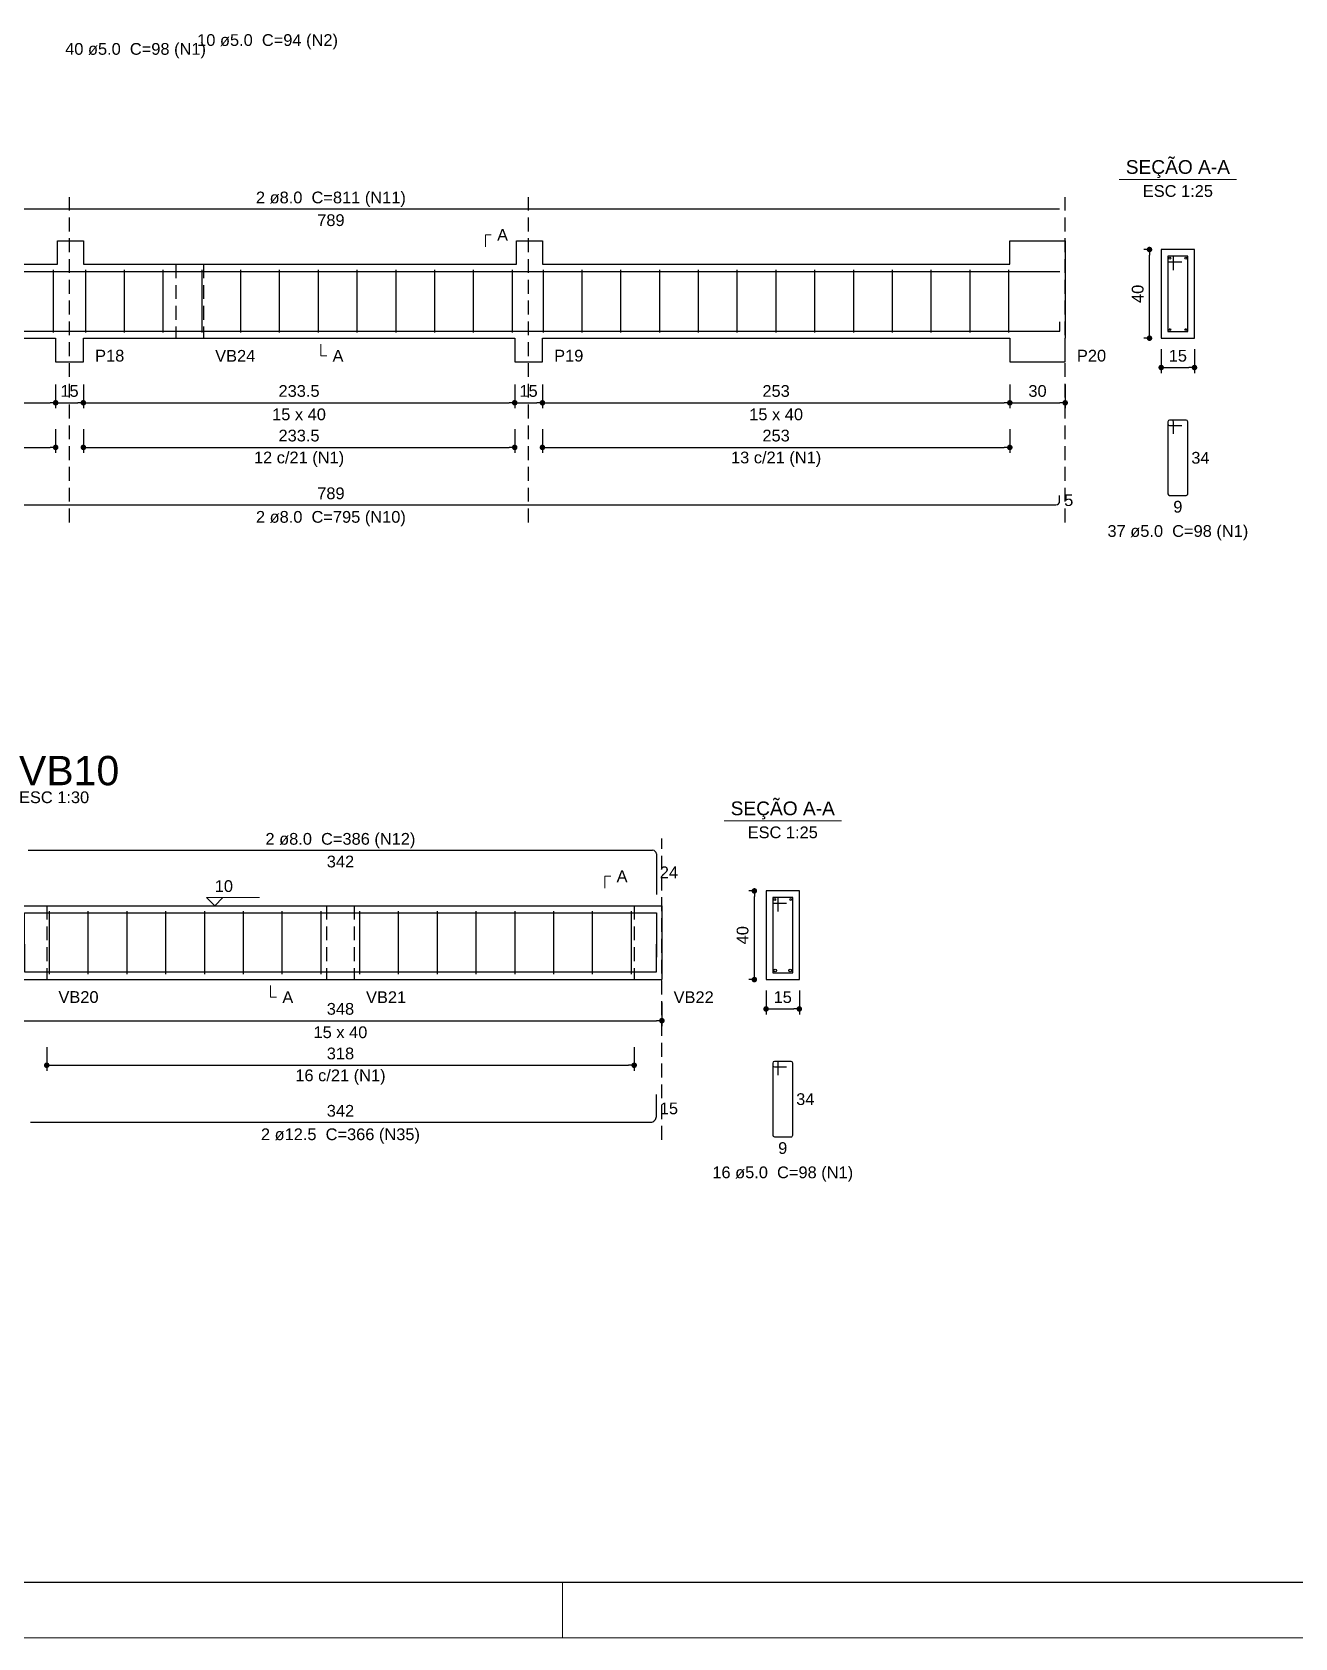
# Model space of a CAD drawing. Header units: millimetres. Extents: x 0 to 84.1, y 0 to 59.4.
# Drawn here: x 38.53 to 61.31, y 0 to 28.97 of the extents above; entities that cross this region are included whole.
import ezdxf

# ---------------------------------------------------------------- set-up
doc = ezdxf.new("R2010")
doc.units = ezdxf.units.MM
doc.header["$MEASUREMENT"] = 0
doc.linetypes.add('Dashed2', pattern=[0.375, 0.25, -0.125])
doc.layers.get('0').update_dxf_attribs({"color": 1, "lineweight": 13})
for name, color, linetype, lineweight in [('Descrição da armadura', 2, 'Continuous', 20), ('DT-Forma', 4, 'Continuous', 30), ('DT-Pontilhado', 7, 'Dashed2', 25), ('DT-Textos', 2, 'Continuous', 20), ('DT-Título', 3, 'Continuous', 25), ('FOLHA EXTERNA', 1, 'Continuous', 13), ('Folha_padrão', 3, 'Continuous', 25), ('Textos armaduras', 1, 'Continuous', 13)]:
    doc.layers.add(name, color=color, linetype=linetype, lineweight=lineweight)
for name, color, linetype in [('DT-Arm complementar', 252, 'Continuous'), ('DT-Barras na forma', 170, 'Continuous'), ('DT-Barras no corte', 170, 'Continuous'), ('DT-Barras rebatidas', 170, 'Continuous'), ('DT-Cotas', 12, 'Continuous')]:
    doc.layers.add(name, color=color, linetype=linetype)
doc.styles.add('Arial', font='')
doc.styles.get('Arial').set_extended_font_data('Arial')
doc.dimstyles.new('UM_25.000000', dxfattribs={"dimtxt": 0.18, "dimasz": 0.1, "dimexe": 0.1, "dimexo": 0.2, "dimgap": 0, "dimtad": 1, "dimtih": 1, "dimtoh": 1, "dimdec": 1, "dimlfac": 25, "dimzin": 0, "dimdsep": 46, "dimtxsty": 'Standard', "dimcen": 0.09, "dimdle": 0.1, "dimadec": 1, "dimazin": 2, "dimtfac": 1, "dimtdec": 4, "dimtofl": 0, "dimtmove": 0, "dimatfit": 3, "dimfxl": 1, "dimtolj": 1, "dimarcsym": 0})
doc.dimstyles.new('UM_30.000300', dxfattribs={"dimtxt": 0.18, "dimasz": 0.1, "dimexe": 0.1, "dimexo": 0.2, "dimgap": 0, "dimtad": 1, "dimtih": 1, "dimtoh": 1, "dimdec": 1, "dimlfac": 30.0003, "dimzin": 0, "dimdsep": 46, "dimtxsty": 'Standard', "dimcen": 0.09, "dimdle": 0.1, "dimadec": 1, "dimazin": 2, "dimtfac": 1, "dimtdec": 4, "dimtofl": 0, "dimtmove": 0, "dimatfit": 3, "dimfxl": 1, "dimtolj": 1, "dimarcsym": 0})

# ---------------------------------------------------------------- blocks, each defined once
blk = doc.blocks.new('_Dot')
at = {"color": 0, "linetype": 'ByBlock', "lineweight": -2}
blk.add_line((-0.5, 0), (-1, 0), dxfattribs=at)
at = {"color": 0, "linetype": 'ByBlock', "const_width": 0.5}
blk.add_lwpolyline([(-0.25, 0, 1), (0.25, 0, 1)], format="xyb", close=True, dxfattribs=at)
blk = doc.blocks.new('*D79')
at = {"layer": 'Defpoints', "color": 0}
for p in [(31.17, 22.812), (38.953, 22.812), (38.953, 22.282)]:
    blk.add_point(p, dxfattribs=at)
at = {"layer": 'DT-Cotas', "color": 0, "lineweight": -2}
for p, q in [((31.17, 22.612), (31.17, 22.182)), ((38.953, 22.612), (38.953, 22.182)), ((31.27, 22.282), (38.853, 22.282))]:
    blk.add_line(p, q, dxfattribs=at)
at = {"layer": 'DT-Cotas', "color": 0, "lineweight": -2, "xscale": 0.1, "yscale": 0.1, "zscale": 0.1, "rotation": 180}
blk.add_blockref('_Dot', (31.17, 22.282), dxfattribs=at)
at = {"layer": 'DT-Cotas', "color": 0, "lineweight": -2, "xscale": 0.1, "yscale": 0.1, "zscale": 0.1}
blk.add_blockref('_Dot', (38.953, 22.282), dxfattribs=at)
at = {"layer": 'DT-Cotas', "insert": (35.062, 22.494), "char_height": 0.2118, "attachment_point": 5, "style": 'Arial'}
blk.add_mtext('\\A1;233.5', dxfattribs=at)
blk = doc.blocks.new('*D80')
at = {"layer": 'Defpoints', "color": 0}
for p in [(38.953293, 22.811654), (39.453293, 22.811654), (39.453293, 22.282154)]:
    blk.add_point(p, dxfattribs=at)
at = {"layer": 'DT-Cotas', "color": 0, "lineweight": -2}
for p, q in [((38.953293, 22.611654), (38.953293, 22.182154)), ((39.453293, 22.611654), (39.453293, 22.182154)), ((39.053293, 22.282154), (39.353293, 22.282154))]:
    blk.add_line(p, q, dxfattribs=at)
at = {"layer": 'DT-Cotas', "color": 0, "lineweight": -2, "xscale": 0.1, "yscale": 0.1, "zscale": 0.1, "rotation": 180}
blk.add_blockref('_Dot', (38.953293, 22.282154), dxfattribs=at)
at = {"layer": 'DT-Cotas', "color": 0, "lineweight": -2, "xscale": 0.1, "yscale": 0.1, "zscale": 0.1}
blk.add_blockref('_Dot', (39.453293, 22.282154), dxfattribs=at)
at = {"layer": 'DT-Cotas', "insert": (39.203293, 22.493954), "char_height": 0.2118, "attachment_point": 5, "rotation": 0.0057296, "style": 'Arial'}
blk.add_mtext('\\A1;15', dxfattribs=at)
blk = doc.blocks.new('*D81')
at = {"layer": 'Defpoints', "color": 0}
for p in [(39.453293, 22.811654), (47.236627, 22.811654), (47.236627, 22.282154)]:
    blk.add_point(p, dxfattribs=at)
at = {"layer": 'DT-Cotas', "color": 0, "lineweight": -2}
for p, q in [((39.453293, 22.611654), (39.453293, 22.182154)), ((47.236627, 22.611654), (47.236627, 22.182154)), ((39.553293, 22.282154), (47.136627, 22.282154))]:
    blk.add_line(p, q, dxfattribs=at)
at = {"layer": 'DT-Cotas', "color": 0, "lineweight": -2, "xscale": 0.1, "yscale": 0.1, "zscale": 0.1, "rotation": 180}
blk.add_blockref('_Dot', (39.453293, 22.282154), dxfattribs=at)
at = {"layer": 'DT-Cotas', "color": 0, "lineweight": -2, "xscale": 0.1, "yscale": 0.1, "zscale": 0.1}
blk.add_blockref('_Dot', (47.236627, 22.282154), dxfattribs=at)
at = {"layer": 'DT-Cotas', "insert": (43.34496, 22.493954), "char_height": 0.2118, "attachment_point": 5, "style": 'Arial'}
blk.add_mtext('\\A1;233.5', dxfattribs=at)
blk = doc.blocks.new('*D82')
at = {"layer": 'Defpoints', "color": 0}
for p in [(47.236627, 22.811654), (47.736627, 22.811654), (47.736627, 22.282154)]:
    blk.add_point(p, dxfattribs=at)
at = {"layer": 'DT-Cotas', "color": 0, "lineweight": -2}
for p, q in [((47.236627, 22.611654), (47.236627, 22.182154)), ((47.736627, 22.611654), (47.736627, 22.182154)), ((47.336627, 22.282154), (47.636627, 22.282154))]:
    blk.add_line(p, q, dxfattribs=at)
at = {"layer": 'DT-Cotas', "color": 0, "lineweight": -2, "xscale": 0.1, "yscale": 0.1, "zscale": 0.1, "rotation": 180}
blk.add_blockref('_Dot', (47.236627, 22.282154), dxfattribs=at)
at = {"layer": 'DT-Cotas', "color": 0, "lineweight": -2, "xscale": 0.1, "yscale": 0.1, "zscale": 0.1}
blk.add_blockref('_Dot', (47.736627, 22.282154), dxfattribs=at)
at = {"layer": 'DT-Cotas', "insert": (47.486627, 22.493954), "char_height": 0.2118, "attachment_point": 5, "rotation": 0.0057296, "style": 'Arial'}
blk.add_mtext('\\A1;15', dxfattribs=at)
blk = doc.blocks.new('*D83')
at = {"layer": 'Defpoints', "color": 0}
for p in [(47.737, 22.812), (56.17, 22.812), (56.17, 22.282)]:
    blk.add_point(p, dxfattribs=at)
at = {"layer": 'DT-Cotas', "color": 0, "lineweight": -2}
for p, q in [((47.737, 22.612), (47.737, 22.182)), ((56.17, 22.612), (56.17, 22.182)), ((47.837, 22.282), (56.07, 22.282))]:
    blk.add_line(p, q, dxfattribs=at)
at = {"layer": 'DT-Cotas', "color": 0, "lineweight": -2, "xscale": 0.1, "yscale": 0.1, "zscale": 0.1, "rotation": 180}
blk.add_blockref('_Dot', (47.737, 22.282), dxfattribs=at)
at = {"layer": 'DT-Cotas', "color": 0, "lineweight": -2, "xscale": 0.1, "yscale": 0.1, "zscale": 0.1}
blk.add_blockref('_Dot', (56.17, 22.282), dxfattribs=at)
at = {"layer": 'DT-Cotas', "insert": (51.953, 22.494), "char_height": 0.2118, "attachment_point": 5, "style": 'Arial'}
blk.add_mtext('\\A1;253', dxfattribs=at)
blk = doc.blocks.new('*D84')
at = {"layer": 'Defpoints', "color": 0}
for p in [(56.16996, 22.811654), (57.16996, 22.811654), (57.16996, 22.282154)]:
    blk.add_point(p, dxfattribs=at)
at = {"layer": 'DT-Cotas', "color": 0, "lineweight": -2}
for p, q in [((56.16996, 22.611654), (56.16996, 22.182154)), ((57.16996, 22.611654), (57.16996, 22.182154)), ((56.26996, 22.282154), (57.06996, 22.282154))]:
    blk.add_line(p, q, dxfattribs=at)
at = {"layer": 'DT-Cotas', "color": 0, "lineweight": -2, "xscale": 0.1, "yscale": 0.1, "zscale": 0.1, "rotation": 180}
blk.add_blockref('_Dot', (56.16996, 22.282154), dxfattribs=at)
at = {"layer": 'DT-Cotas', "color": 0, "lineweight": -2, "xscale": 0.1, "yscale": 0.1, "zscale": 0.1}
blk.add_blockref('_Dot', (57.16996, 22.282154), dxfattribs=at)
at = {"layer": 'DT-Cotas', "insert": (56.66996, 22.493954), "char_height": 0.2118, "attachment_point": 5, "rotation": 0.0057296, "style": 'Arial'}
blk.add_mtext('\\A1;30', dxfattribs=at)
blk = doc.blocks.new('*D85')
at = {"layer": 'Defpoints', "color": 0}
for p in [(58.69026, 25.047054), (58.90206, 25.047054), (58.90206, 23.447054)]:
    blk.add_point(p, dxfattribs=at)
at = {"layer": 'DT-Cotas', "color": 0, "lineweight": -2}
for p, q in [((58.70206, 25.047054), (58.59026, 25.047054)), ((58.69026, 23.547054), (58.69026, 24.947054)), ((58.70206, 23.447054), (58.59026, 23.447054))]:
    blk.add_line(p, q, dxfattribs=at)
at = {"layer": 'DT-Cotas', "color": 0, "lineweight": -2, "xscale": 0.1, "yscale": 0.1, "zscale": 0.1}
for p, rotation in [((58.69026, 25.047054), 90), ((58.69026, 23.447054), 270)]:
    blk.add_blockref('_Dot', p, dxfattribs=dict(at, rotation=rotation))
at = {"layer": 'DT-Cotas', "insert": (58.47846, 24.247054), "char_height": 0.2118, "attachment_point": 5, "rotation": 90, "style": 'Arial'}
blk.add_mtext('\\A1;40', dxfattribs=at)
blk = doc.blocks.new('*D86')
at = {"layer": 'Defpoints', "color": 0}
for p in [(58.90206, 23.447054), (59.50206, 23.447054), (59.50206, 22.917554)]:
    blk.add_point(p, dxfattribs=at)
at = {"layer": 'DT-Cotas', "color": 0, "lineweight": -2}
for p, q in [((58.90206, 23.247054), (58.90206, 22.817554)), ((59.50206, 23.247054), (59.50206, 22.817554)), ((59.00206, 22.917554), (59.40206, 22.917554))]:
    blk.add_line(p, q, dxfattribs=at)
at = {"layer": 'DT-Cotas', "color": 0, "lineweight": -2, "xscale": 0.1, "yscale": 0.1, "zscale": 0.1, "rotation": 180}
blk.add_blockref('_Dot', (58.90206, 22.917554), dxfattribs=at)
at = {"layer": 'DT-Cotas', "color": 0, "lineweight": -2, "xscale": 0.1, "yscale": 0.1, "zscale": 0.1}
blk.add_blockref('_Dot', (59.50206, 22.917554), dxfattribs=at)
at = {"layer": 'DT-Cotas', "insert": (59.20206, 23.129354), "char_height": 0.2118, "attachment_point": 5, "rotation": 0.0057296, "style": 'Arial'}
blk.add_mtext('\\A1;15', dxfattribs=at)
blk = doc.blocks.new('*D87')
at = {"layer": 'Defpoints', "color": 0}
for p in [(31.17, 22.007), (38.953, 22.007), (38.953, 21.477)]:
    blk.add_point(p, dxfattribs=at)
at = {"layer": 'DT-Cotas', "color": 0, "lineweight": -2}
for p, q in [((31.17, 21.807), (31.17, 21.377)), ((38.953, 21.807), (38.953, 21.377)), ((31.27, 21.477), (38.853, 21.477))]:
    blk.add_line(p, q, dxfattribs=at)
at = {"layer": 'DT-Cotas', "color": 0, "lineweight": -2, "xscale": 0.1, "yscale": 0.1, "zscale": 0.1, "rotation": 180}
blk.add_blockref('_Dot', (31.17, 21.477), dxfattribs=at)
at = {"layer": 'DT-Cotas', "color": 0, "lineweight": -2, "xscale": 0.1, "yscale": 0.1, "zscale": 0.1}
blk.add_blockref('_Dot', (38.953, 21.477), dxfattribs=at)
at = {"layer": 'DT-Cotas', "insert": (35.062, 21.689), "char_height": 0.2118, "attachment_point": 5, "style": 'Arial'}
blk.add_mtext('\\A1;233.5', dxfattribs=at)
blk = doc.blocks.new('*D88')
at = {"layer": 'Defpoints', "color": 0}
for p in [(39.453293, 22.006814), (47.236627, 22.006814), (47.236627, 21.477314)]:
    blk.add_point(p, dxfattribs=at)
at = {"layer": 'DT-Cotas', "color": 0, "lineweight": -2}
for p, q in [((39.453293, 21.806814), (39.453293, 21.377314)), ((47.236627, 21.806814), (47.236627, 21.377314)), ((39.553293, 21.477314), (47.136627, 21.477314))]:
    blk.add_line(p, q, dxfattribs=at)
at = {"layer": 'DT-Cotas', "color": 0, "lineweight": -2, "xscale": 0.1, "yscale": 0.1, "zscale": 0.1, "rotation": 180}
blk.add_blockref('_Dot', (39.453293, 21.477314), dxfattribs=at)
at = {"layer": 'DT-Cotas', "color": 0, "lineweight": -2, "xscale": 0.1, "yscale": 0.1, "zscale": 0.1}
blk.add_blockref('_Dot', (47.236627, 21.477314), dxfattribs=at)
at = {"layer": 'DT-Cotas', "insert": (43.34496, 21.689114), "char_height": 0.2118, "attachment_point": 5, "style": 'Arial'}
blk.add_mtext('\\A1;233.5', dxfattribs=at)
blk = doc.blocks.new('*D89')
at = {"layer": 'Defpoints', "color": 0}
for p in [(47.737, 22.007), (56.17, 22.007), (56.17, 21.477)]:
    blk.add_point(p, dxfattribs=at)
at = {"layer": 'DT-Cotas', "color": 0, "lineweight": -2}
for p, q in [((47.737, 21.807), (47.737, 21.377)), ((56.17, 21.807), (56.17, 21.377)), ((47.837, 21.477), (56.07, 21.477))]:
    blk.add_line(p, q, dxfattribs=at)
at = {"layer": 'DT-Cotas', "color": 0, "lineweight": -2, "xscale": 0.1, "yscale": 0.1, "zscale": 0.1, "rotation": 180}
blk.add_blockref('_Dot', (47.737, 21.477), dxfattribs=at)
at = {"layer": 'DT-Cotas', "color": 0, "lineweight": -2, "xscale": 0.1, "yscale": 0.1, "zscale": 0.1}
blk.add_blockref('_Dot', (56.17, 21.477), dxfattribs=at)
at = {"layer": 'DT-Cotas', "insert": (51.953, 21.689), "char_height": 0.2118, "attachment_point": 5, "style": 'Arial'}
blk.add_mtext('\\A1;253', dxfattribs=at)
blk = doc.blocks.new('*D104')
at = {"layer": 'Defpoints', "color": 0}
for p in [(38.292107, 11.664547), (49.892107, 11.664547), (49.892107, 11.135047)]:
    blk.add_point(p, dxfattribs=at)
at = {"layer": 'DT-Cotas', "color": 0, "lineweight": -2}
for p, q in [((38.292107, 11.464547), (38.292107, 11.035047)), ((49.892107, 11.464547), (49.892107, 11.035047)), ((38.392107, 11.135047), (49.792107, 11.135047))]:
    blk.add_line(p, q, dxfattribs=at)
at = {"layer": 'DT-Cotas', "color": 0, "lineweight": -2, "xscale": 0.1, "yscale": 0.1, "zscale": 0.1, "rotation": 180}
blk.add_blockref('_Dot', (38.292107, 11.135047), dxfattribs=at)
at = {"layer": 'DT-Cotas', "color": 0, "lineweight": -2, "xscale": 0.1, "yscale": 0.1, "zscale": 0.1}
blk.add_blockref('_Dot', (49.892107, 11.135047), dxfattribs=at)
at = {"layer": 'DT-Cotas', "insert": (44.092107, 11.346847), "char_height": 0.2118, "attachment_point": 5, "style": 'Arial'}
blk.add_mtext('\\A1;348', dxfattribs=at)
blk = doc.blocks.new('*D105')
at = {"layer": 'Defpoints', "color": 0}
for p in [(51.560667, 13.476347), (51.772467, 13.476347), (51.772467, 11.876347)]:
    blk.add_point(p, dxfattribs=at)
at = {"layer": 'DT-Cotas', "color": 0, "lineweight": -2}
for p, q in [((51.572467, 13.476347), (51.460667, 13.476347)), ((51.560667, 11.976347), (51.560667, 13.376347)), ((51.572467, 11.876347), (51.460667, 11.876347))]:
    blk.add_line(p, q, dxfattribs=at)
at = {"layer": 'DT-Cotas', "color": 0, "lineweight": -2, "xscale": 0.1, "yscale": 0.1, "zscale": 0.1}
for p, rotation in [((51.560667, 13.476347), 90), ((51.560667, 11.876347), 270)]:
    blk.add_blockref('_Dot', p, dxfattribs=dict(at, rotation=rotation))
at = {"layer": 'DT-Cotas', "insert": (51.348867, 12.676347), "char_height": 0.2118, "attachment_point": 5, "rotation": 90, "style": 'Arial'}
blk.add_mtext('\\A1;40', dxfattribs=at)
blk = doc.blocks.new('*D106')
at = {"layer": 'Defpoints', "color": 0}
for p in [(51.772467, 11.876347), (52.372467, 11.876347), (52.372467, 11.346847)]:
    blk.add_point(p, dxfattribs=at)
at = {"layer": 'DT-Cotas', "color": 0, "lineweight": -2}
for p, q in [((51.772467, 11.676347), (51.772467, 11.246847)), ((52.372467, 11.676347), (52.372467, 11.246847)), ((51.872467, 11.346847), (52.272467, 11.346847))]:
    blk.add_line(p, q, dxfattribs=at)
at = {"layer": 'DT-Cotas', "color": 0, "lineweight": -2, "xscale": 0.1, "yscale": 0.1, "zscale": 0.1, "rotation": 180}
blk.add_blockref('_Dot', (51.772467, 11.346847), dxfattribs=at)
at = {"layer": 'DT-Cotas', "color": 0, "lineweight": -2, "xscale": 0.1, "yscale": 0.1, "zscale": 0.1}
blk.add_blockref('_Dot', (52.372467, 11.346847), dxfattribs=at)
at = {"layer": 'DT-Cotas', "insert": (52.072467, 11.558647), "char_height": 0.2118, "attachment_point": 5, "rotation": 0.0057296, "style": 'Arial'}
blk.add_mtext('\\A1;15', dxfattribs=at)
blk = doc.blocks.new('*D107')
at = {"layer": 'Defpoints', "color": 0}
for p in [(38.792107, 10.859707), (49.392107, 10.859707), (49.392107, 10.330207)]:
    blk.add_point(p, dxfattribs=at)
at = {"layer": 'DT-Cotas', "color": 0, "lineweight": -2}
for p, q in [((38.792107, 10.659707), (38.792107, 10.230207)), ((49.392107, 10.659707), (49.392107, 10.230207)), ((38.892107, 10.330207), (49.292107, 10.330207))]:
    blk.add_line(p, q, dxfattribs=at)
at = {"layer": 'DT-Cotas', "color": 0, "lineweight": -2, "xscale": 0.1, "yscale": 0.1, "zscale": 0.1, "rotation": 180}
blk.add_blockref('_Dot', (38.792107, 10.330207), dxfattribs=at)
at = {"layer": 'DT-Cotas', "color": 0, "lineweight": -2, "xscale": 0.1, "yscale": 0.1, "zscale": 0.1}
blk.add_blockref('_Dot', (49.392107, 10.330207), dxfattribs=at)
at = {"layer": 'DT-Cotas', "insert": (44.092107, 10.542007), "char_height": 0.2118, "attachment_point": 5, "style": 'Arial'}
blk.add_mtext('\\A1;318', dxfattribs=at)

msp = doc.modelspace()

# ---------------------------------------------------------------- linework, layer by layer
at = {"layer": 'DT-Arm complementar'}
for p, q in [((38.9116, 23.5471), (38.9116, 24.6804)), ((39.495, 23.5471), (39.495, 24.6804)), ((40.195, 23.5471), (40.195, 24.6804)), ((40.895, 23.5471), (40.895, 24.6804)), ((41.595, 23.5471), (41.595, 24.6804)), ((42.295, 23.5471), (42.295, 24.6804)), ((42.995, 23.5471), (42.995, 24.6804)), ((43.695, 23.5471), (43.695, 24.6804)), ((44.395, 23.5471), (44.395, 24.6804)), ((45.095, 23.5471), (45.095, 24.6804)), ((45.795, 23.5471), (45.795, 24.6804)), ((46.495, 23.5471), (46.495, 24.6804)), ((47.195, 23.5471), (47.195, 24.6804)), ((47.7533, 23.5471), (47.7533, 24.6804)), ((48.4533, 23.5471), (48.4533, 24.6804)), ((49.1533, 23.5471), (49.1533, 24.6804)), ((49.8533, 23.5471), (49.8533, 24.6804)), ((50.5533, 23.5471), (50.5533, 24.6804)), ((51.2533, 23.5471), (51.2533, 24.6804)), ((51.9533, 23.5471), (51.9533, 24.6804)), ((52.6533, 23.5471), (52.6533, 24.6804)), ((53.3533, 23.5471), (53.3533, 24.6804)), ((54.0533, 23.5471), (54.0533, 24.6804)), ((54.7533, 23.5471), (54.7533, 24.6804)), ((55.4533, 23.5471), (55.4533, 24.6804)), ((56.1533, 23.5471), (56.1533, 24.6804)), ((38.8421, 11.9763), (38.8421, 13.1097)), ((39.5421, 11.9763), (39.5421, 13.1097)), ((40.2421, 11.9763), (40.2421, 13.1097)), ((40.9421, 11.9763), (40.9421, 13.1097)), ((41.6421, 11.9763), (41.6421, 13.1097)), ((42.3421, 11.9763), (42.3421, 13.1097)), ((43.0421, 11.9763), (43.0421, 13.1097)), ((43.7421, 11.9763), (43.7421, 13.1097)), ((44.4421, 11.9763), (44.4421, 13.1097)), ((45.1421, 11.9763), (45.1421, 13.1097)), ((45.8421, 11.9763), (45.8421, 13.1097)), ((46.5421, 11.9763), (46.5421, 13.1097)), ((47.2421, 11.9763), (47.2421, 13.1097)), ((47.9421, 11.9763), (47.9421, 13.1097)), ((48.6421, 11.9763), (48.6421, 13.1097)), ((49.3421, 11.9763), (49.3421, 13.1097))]:
    msp.add_line(p, q, dxfattribs=at)
at = {"layer": 'DT-Barras na forma'}
for p, q in [((59.1221, 24.9271), (59.0221, 24.9271)), ((59.0221, 24.9271), (59.0221, 23.5671)), ((59.3821, 24.9271), (59.0221, 24.9271)), ((59.0221, 24.9271), (59.0221, 24.8271)), ((59.1221, 24.6771), (59.1221, 24.9271)), ((59.3821, 23.5671), (59.3821, 24.9271)), ((59.0221, 24.8271), (59.2721, 24.8271)), ((59.0221, 23.5671), (59.3821, 23.5671)), ((51.9925, 13.3563), (51.8925, 13.3563)), ((51.8925, 13.3563), (51.8925, 11.9963)), ((52.2525, 13.3563), (51.8925, 13.3563)), ((51.8925, 13.3563), (51.8925, 13.2563)), ((51.9925, 13.1063), (51.9925, 13.3563)), ((52.2525, 11.9963), (52.2525, 13.3563)), ((51.8925, 13.2563), (52.1425, 13.2563)), ((51.8925, 11.9963), (52.2525, 11.9963))]:
    msp.add_line(p, q, dxfattribs=at)
for points in [[(30.77, 23.854), (30.77, 24.6504), (57.07, 24.6504)], [(30.77, 23.7437), (30.77, 23.5771), (57.07, 23.5771), (57.07, 23.7437)], [(38.3921, 12.2833), (38.3921, 13.0797), (49.7921, 13.0797), (49.7921, 12.2833)], [(38.3921, 12.5138), (38.3921, 12.0138), (49.7921, 12.0138), (49.7921, 12.5138)]]:
    msp.add_lwpolyline(points, dxfattribs=at)
at = {"layer": 'DT-Barras no corte'}
for centre, radius in [((59.0581, 24.8911), 0.016), ((59.3461, 24.8911), 0.016), ((59.0581, 23.6031), 0.016), ((59.3461, 23.6031), 0.016), ((51.9285, 13.3203), 0.016), ((52.2165, 13.3203), 0.016), ((51.9375, 12.0413), 0.025), ((52.2075, 12.0413), 0.025)]:
    msp.add_circle(centre, radius, dxfattribs=at)
at = {"layer": 'DT-Barras rebatidas'}
for p, q in [((30.8366, 25.78), (57.0697, 25.78)), ((59.0221, 21.9404), (59.0221, 20.6404)), ((59.0221, 21.9404), (59.0221, 21.9004)), ((59.0921, 21.9704), (59.0521, 21.9704)), ((59.3521, 21.9704), (59.0521, 21.9704)), ((59.0521, 21.8704), (59.2721, 21.8704)), ((59.1221, 21.7204), (59.1221, 21.9404)), ((59.3821, 20.6404), (59.3821, 21.9404)), ((57.0697, 20.5091), (57.0697, 20.6091)), ((59.0521, 20.6104), (59.3521, 20.6104)), ((30.8366, 20.4424), (57.003, 20.4424)), ((38.4588, 14.2093), (49.7253, 14.2093)), ((49.792, 14.1426), (49.792, 13.4129)), ((51.8925, 10.3696), (51.8925, 9.0696)), ((51.8925, 10.3696), (51.8925, 10.3296)), ((51.9625, 10.3996), (51.9225, 10.3996)), ((52.2225, 10.3996), (51.9225, 10.3996)), ((51.9225, 10.2996), (52.1425, 10.2996)), ((51.9925, 10.1496), (51.9925, 10.3696)), ((52.2525, 9.0696), (52.2525, 10.3696)), ((49.792, 9.407), (49.792, 9.8028)), ((38.4963, 9.3028), (49.6878, 9.3028)), ((51.9225, 9.0396), (52.2225, 9.0396))]:
    msp.add_line(p, q, dxfattribs=at)
for centre, radius, start, end in [((59.0521, 21.9404), 0.03, 90.00002, 180), ((59.0521, 21.9404), 0.03, 90.00003, 180), ((59.0521, 21.9004), 0.03, 180, 270), ((59.0921, 21.9404), 0.03, 0, 90.00002), ((59.3521, 21.9404), 0.03, 0.00002, 90), ((59.0521, 20.6404), 0.03, 180, 270), ((59.3521, 20.6404), 0.03, 270, 0.00002), ((57.003, 20.5091), 0.0667, 270, 0), ((49.7253, 14.1426), 0.0667, 0, 90), ((51.9225, 10.3696), 0.03, 90.00002, 180), ((51.9225, 10.3696), 0.03, 90.00002, 180), ((51.9225, 10.3296), 0.03, 180, 270), ((51.9625, 10.3696), 0.03, 0, 90.00002), ((52.2225, 10.3696), 0.03, 0.00002, 90.00001), ((49.6878, 9.407), 0.1042, 270, 0.00002), ((51.9225, 9.0696), 0.03, 180, 270), ((52.2225, 9.0696), 0.03, 270, 0.00002)]:
    msp.add_arc(centre, radius, start, end, dxfattribs=at)
at = {"layer": 'DT-Forma'}
for p, q in [((38.9866, 24.7804), (38.9866, 25.204)), ((38.9866, 25.204), (39.4533, 25.204)), ((39.4533, 25.204), (39.4533, 24.7804)), ((47.27, 24.7804), (47.27, 25.204)), ((47.27, 25.204), (47.7366, 25.204)), ((47.7366, 25.204), (47.7366, 24.7804)), ((56.17, 24.7804), (56.17, 25.204)), ((56.17, 25.204), (57.17, 25.204)), ((57.17, 25.204), (57.17, 24.7804)), ((59.5021, 25.0471), (58.9021, 25.0471)), ((58.9021, 25.0471), (58.9021, 23.4471)), ((59.5021, 23.4471), (59.5021, 25.0471)), ((31.1366, 24.7804), (38.9866, 24.7804)), ((39.4533, 24.7804), (41.12, 24.7804)), ((41.12, 24.7804), (41.62, 24.7804)), ((41.62, 24.7804), (47.27, 24.7804)), ((47.7366, 24.7804), (56.17, 24.7804)), ((31.17, 23.4471), (38.9533, 23.4471)), ((38.9533, 23.4471), (38.9533, 23.0235)), ((39.4533, 23.0235), (39.4533, 23.4471)), ((39.4533, 23.4471), (41.12, 23.4471)), ((41.12, 23.4471), (41.62, 23.4471)), ((41.62, 23.4471), (47.2366, 23.4471)), ((47.2366, 23.4471), (47.2366, 23.0235)), ((47.7366, 23.0235), (47.7366, 23.4471)), ((47.7366, 23.4471), (56.17, 23.4471)), ((56.17, 23.4471), (56.17, 23.0235)), ((57.17, 23.0235), (57.17, 23.4471)), ((58.9021, 23.4471), (59.5021, 23.4471)), ((38.9533, 23.0235), (39.4533, 23.0235)), ((47.2366, 23.0235), (47.7366, 23.0235)), ((56.17, 23.0235), (57.17, 23.0235)), ((52.3725, 13.4763), (51.7725, 13.4763)), ((51.7725, 13.4763), (51.7725, 11.8763)), ((52.3725, 11.8763), (52.3725, 13.4763)), ((38.2921, 13.2097), (38.7921, 13.2097)), ((38.7921, 13.2097), (43.8421, 13.2097)), ((43.8421, 13.2097), (44.3421, 13.2097)), ((44.3421, 13.2097), (49.3921, 13.2097)), ((49.3921, 13.2097), (49.8921, 13.2097)), ((38.2921, 11.8763), (38.7921, 11.8763)), ((38.7921, 11.8763), (43.8421, 11.8763)), ((43.8421, 11.8763), (44.3421, 11.8763)), ((44.3421, 11.8763), (49.3921, 11.8763)), ((49.3921, 11.8763), (49.8921, 11.8763)), ((51.7725, 11.8763), (52.3725, 11.8763))]:
    msp.add_line(p, q, dxfattribs=at)
at = {"layer": 'DT-Forma', "linetype": 'Continuous'}
for p, q in [((57.17, 24.7804), (57.17, 23.4471)), ((49.8921, 13.2097), (49.8921, 11.8763))]:
    msp.add_line(p, q, dxfattribs=at)
at = {"layer": 'DT-Pontilhado'}
for p, q in [((39.2033, 20.1247), (39.2033, 25.9918)), ((47.4866, 20.1247), (47.4866, 25.9918)), ((57.17, 20.1247), (57.17, 25.9918)), ((41.12, 24.7804), (41.12, 23.4471)), ((41.62, 24.7804), (41.62, 23.4471)), ((49.8921, 8.9851), (49.8921, 14.4211)), ((38.7921, 13.2097), (38.7921, 11.8763)), ((43.8421, 13.2097), (43.8421, 11.8763)), ((44.3421, 13.2097), (44.3421, 11.8763)), ((49.3921, 13.2097), (49.3921, 11.8763))]:
    msp.add_line(p, q, dxfattribs=at)
at = {"layer": 'DT-Textos'}
for p, q in [((58.1431, 26.312), (60.2611, 26.312)), ((51.0135, 14.7412), (53.1315, 14.7412))]:
    msp.add_line(p, q, dxfattribs=at)
for points in [[(46.7071, 25.0981), (46.7071, 25.3099), (46.813, 25.3099)], [(43.738, 23.3412), (43.738, 23.1294), (43.8439, 23.1294)], [(48.8626, 13.5274), (48.8626, 13.7392), (48.9685, 13.7392)], [(41.9721, 13.3579), (41.8238, 13.2097), (41.6756, 13.3579), (42.6287, 13.3579)], [(42.8321, 11.7704), (42.8321, 11.5586), (42.938, 11.5586)]]:
    msp.add_lwpolyline(points, dxfattribs=at)
at = {"layer": 'FOLHA EXTERNA', "color": 2, "linetype": 'Continuous'}
for points in [[(0, 0), (84.1, 0), (84.1, 59.4), (0, 59.4), (0, 0)], [(48.1, 1.0076), (48.1, 0)]]:
    msp.add_lwpolyline(points, dxfattribs=at)
at = {"layer": 'Folha_padrão', "color": 6, "linetype": 'Continuous'}
msp.add_lwpolyline([(3, 58.4), (83.1, 58.4), (83.1, 1), (3, 1), (3, 58.4)], dxfattribs=at)

# ---------------------------------------------------------------- texts
at = {"layer": 'Descrição da armadura', "char_height": 0.2118, "attachment_point": 8, "line_spacing_factor": 0.9, "style": 'Arial'}
for s, insert, width in [('40 ø5.0  C=98 (N1)', (40.395, 28.4965), 5.080617), ('10 ø5.0  C=94 (N2)', (42.777, 28.6565), 5.080617), ('2 ø8.0  C=811 (N11)', (43.9195, 25.8164), 5.409617), ('12 c/21 (N1)', (43.345, 21.1257), 3.04992), ('13 c/21 (N1)', (51.9533, 21.1257), 3.04992), ('2 ø8.0  C=795 (N10)', (43.9195, 20.0544), 5.409617), ('37 ø5.0  C=98 (N1)', (59.2025, 19.7994), 5.080617), ('2 ø8.0  C=386 (N12)', (44.0917, 14.2457), 5.409617), ('16 c/21 (N1)', (44.0921, 9.9786), 3.04992), ('2 ø12.5  C=366 (N35)', (44.0917, 8.9157), 5.738617), ('16 ø5.0  C=98 (N1)', (52.0727, 8.2287), 5.080617)]:
    msp.add_mtext(s, dxfattribs=dict(at, insert=insert, width=width))
at = {"layer": 'DT-Textos', "line_spacing_factor": 0.798, "style": 'Arial'}
for s, insert, char_height, width, attachment_point in [('SEÇÃO A-A', (59.2025, 26.3364), 0.2471, 2.66868, 8), ('ESC 1:25', (59.2025, 25.9943), 0.2118, 2.03328, 8), ('A', (46.9185, 25.2043), 0.2118, 0.25416, 7), ('P18', (39.6655, 23.0233), 0.2118, 0.76248, 7), ('VB24', (41.8315, 23.0233), 0.2118, 1.01664, 7), ('A', (43.9495, 23.0233), 0.2118, 0.25416, 7), ('P19', (47.9485, 23.0233), 0.2118, 0.76248, 7), ('P20', (57.3815, 23.0233), 0.2118, 0.76248, 7), ('15 x 40', (43.3445, 21.9643), 0.2118, 1.77912, 8), ('15 x 40', (51.9535, 21.9643), 0.2118, 1.77912, 8), ('ESC 1:30', (38.2917, 15.0566), 0.2118, 2.03328, 7), ('SEÇÃO A-A', (52.0727, 14.7657), 0.2471, 2.66868, 8), ('ESC 1:25', (52.0727, 14.4236), 0.2118, 2.03328, 8), ('10', (41.8237, 13.4536), 0.2118, 0.50832, 7), ('A', (49.0747, 13.6336), 0.2118, 0.25416, 7), ('VB20', (39.0037, 11.4526), 0.2118, 1.01664, 7), ('A', (43.0437, 11.4526), 0.2118, 0.25416, 7), ('VB21', (44.5537, 11.4526), 0.2118, 1.01664, 7), ('VB22', (50.1037, 11.4526), 0.2118, 1.01664, 7), ('15 x 40', (44.0917, 10.8176), 0.2118, 1.77912, 8)]:
    msp.add_mtext(s, dxfattribs=dict(at, insert=insert, char_height=char_height, width=width, attachment_point=attachment_point))
at = {"layer": 'DT-Título', "insert": (38.2917, 15.3744), "char_height": 0.5295, "width": 2.5416, "attachment_point": 7, "line_spacing_factor": 0.798, "style": 'Arial'}
msp.add_mtext('VB10', dxfattribs=at)
at = {"layer": 'Textos armaduras', "char_height": 0.2118, "line_spacing_factor": 0.9, "style": 'Arial'}
for s, insert, width, attachment_point in [('789', (43.9198, 25.6827), 1.387001, 2), ('34', (59.4446, 21.3963), 1.058001, 1), ('789', (43.9198, 20.5397), 1.387001, 8), ('5', (57.151, 20.6316), 0.729, 1), ('9', (59.2021, 20.5131), 0.729, 2), ('342', (44.0921, 14.112), 1.387001, 2), ('24', (49.8546, 13.917), 1.058001, 1), ('342', (44.0921, 9.4001), 1.387001, 8), ('15', (49.8546, 9.6587), 1.058001, 1), ('34', (52.3151, 9.8255), 1.058001, 1), ('9', (52.0725, 8.9424), 0.729, 2)]:
    msp.add_mtext(s, dxfattribs=dict(at, insert=insert, width=width, attachment_point=attachment_point))

# ---------------------------------------------------------------- dimensions: what is measured, and where the dimension line sits
at = {"layer": 'DT-Cotas'}
for base, p1, p2, picture, middle in [((58.6903, 25.0471), (58.9021, 23.4471), (58.9021, 25.0471), '*D85', (58.4785, 24.2471)), ((51.5607, 13.4763), (51.7725, 11.8763), (51.7725, 13.4763), '*D105', (51.3489, 12.6763))]:
    dim = msp.add_linear_dim(base=base, p1=p1, p2=p2, angle=90, dimstyle='UM_25.000000', override={"dimtxt": 0.2118, "dimasz": 0.1, "dimexe": 0.1, "dimexo": 0.2, "dimtad": 1, "dimtih": 0, "dimtoh": 0, "dimdec": 1, "dimlfac": 25, "dimzin": 8, "dimtxsty": 'Arial', "dimblk": 'Dot', "dimblk1": 'Dot', "dimblk2": 'Dot', "dimsah": 1, "dimdle": 0.1, "dimse1": 0, "dimse2": 0, "dimclrt": 256, "dimadec": 1, "dimazin": 3, "dimtmove": 2, "dimldrblk": 'Dot'}, dxfattribs=at)
    dim.commit()
    dim.dimension.update_dxf_attribs({"geometry": picture, "text_midpoint": middle, "dimtype": 160, "text_rotation": 90})
for base, p1, p2, dimstyle, override, picture, middle in [((59.5021, 22.9176), (58.9021, 23.4471), (59.5021, 23.4471), 'UM_25.000000', {"dimtxt": 0.2118, "dimasz": 0.1, "dimexe": 0.1, "dimexo": 0.2, "dimtad": 1, "dimtih": 0, "dimtoh": 0, "dimdec": 1, "dimlfac": 25, "dimzin": 8, "dimtxsty": 'Arial', "dimblk": 'Dot', "dimblk1": 'Dot', "dimblk2": 'Dot', "dimsah": 1, "dimdle": 0.1, "dimse1": 0, "dimse2": 0, "dimclrt": 256, "dimadec": 1, "dimazin": 3, "dimtmove": 2, "dimldrblk": 'Dot'}, '*D86', (59.2021, 23.1294)), ((39.4533, 22.2822), (38.9533, 22.8117), (39.4533, 22.8117), 'UM_30.000300', {"dimtxt": 0.2118, "dimasz": 0.1, "dimexe": 0.1, "dimexo": 0.2, "dimtad": 1, "dimtih": 0, "dimtoh": 0, "dimdec": 1, "dimlfac": 30.0003, "dimzin": 8, "dimtxsty": 'Arial', "dimblk": 'Dot', "dimblk1": 'Dot', "dimblk2": 'Dot', "dimsah": 1, "dimdle": 0.1, "dimse1": 0, "dimse2": 0, "dimclrt": 256, "dimadec": 1, "dimazin": 3, "dimtmove": 2, "dimldrblk": 'Dot'}, '*D80', (39.2033, 22.494)), ((47.7366, 22.2822), (47.2366, 22.8117), (47.7366, 22.8117), 'UM_30.000300', {"dimtxt": 0.2118, "dimasz": 0.1, "dimexe": 0.1, "dimexo": 0.2, "dimtad": 1, "dimtih": 0, "dimtoh": 0, "dimdec": 1, "dimlfac": 30.0003, "dimzin": 8, "dimtxsty": 'Arial', "dimblk": 'Dot', "dimblk1": 'Dot', "dimblk2": 'Dot', "dimsah": 1, "dimdle": 0.1, "dimse1": 0, "dimse2": 0, "dimclrt": 256, "dimadec": 1, "dimazin": 3, "dimtmove": 2, "dimldrblk": 'Dot'}, '*D82', (47.4866, 22.494)), ((57.17, 22.2822), (56.17, 22.8117), (57.17, 22.8117), 'UM_30.000300', {"dimtxt": 0.2118, "dimasz": 0.1, "dimexe": 0.1, "dimexo": 0.2, "dimtad": 1, "dimtih": 0, "dimtoh": 0, "dimdec": 1, "dimlfac": 30.0003, "dimzin": 8, "dimtxsty": 'Arial', "dimblk": 'Dot', "dimblk1": 'Dot', "dimblk2": 'Dot', "dimsah": 1, "dimdle": 0.1, "dimse1": 0, "dimse2": 0, "dimclrt": 256, "dimadec": 1, "dimazin": 3, "dimtmove": 2, "dimldrblk": 'Dot'}, '*D84', (56.67, 22.494)), ((52.3725, 11.3468), (51.7725, 11.8763), (52.3725, 11.8763), 'UM_25.000000', {"dimtxt": 0.2118, "dimasz": 0.1, "dimexe": 0.1, "dimexo": 0.2, "dimtad": 1, "dimtih": 0, "dimtoh": 0, "dimdec": 1, "dimlfac": 25, "dimzin": 8, "dimtxsty": 'Arial', "dimblk": 'Dot', "dimblk1": 'Dot', "dimblk2": 'Dot', "dimsah": 1, "dimdle": 0.1, "dimse1": 0, "dimse2": 0, "dimclrt": 256, "dimadec": 1, "dimazin": 3, "dimtmove": 2, "dimldrblk": 'Dot'}, '*D106', (52.0725, 11.5586))]:
    dim = msp.add_linear_dim(base=base, p1=p1, p2=p2, dimstyle=dimstyle, override=override, dxfattribs=at)
    dim.commit()
    dim.dimension.update_dxf_attribs({"geometry": picture, "text_midpoint": middle, "dimtype": 160, "text_rotation": 0.00573})
for base, p1, p2, picture, middle in [((38.9533, 22.2822), (31.17, 22.8117), (38.9533, 22.8117), '*D79', (35.0616, 22.494)), ((47.2366, 22.2822), (39.4533, 22.8117), (47.2366, 22.8117), '*D81', (43.345, 22.494)), ((56.17, 22.2822), (47.7366, 22.8117), (56.17, 22.8117), '*D83', (51.9533, 22.494)), ((38.9533, 21.4773), (31.17, 22.0068), (38.9533, 22.0068), '*D87', (35.0616, 21.6891)), ((47.2366, 21.4773), (39.4533, 22.0068), (47.2366, 22.0068), '*D88', (43.345, 21.6891)), ((56.17, 21.4773), (47.7366, 22.0068), (56.17, 22.0068), '*D89', (51.9533, 21.6891)), ((49.8921, 11.135), (38.2921, 11.6645), (49.8921, 11.6645), '*D104', (44.0921, 11.3468)), ((49.3921, 10.3302), (38.7921, 10.8597), (49.3921, 10.8597), '*D107', (44.0921, 10.542))]:
    dim = msp.add_linear_dim(base=base, p1=p1, p2=p2, dimstyle='UM_30.000300', override={"dimtxt": 0.2118, "dimasz": 0.1, "dimexe": 0.1, "dimexo": 0.2, "dimtad": 1, "dimtih": 0, "dimtoh": 0, "dimdec": 1, "dimlfac": 30.0003, "dimzin": 8, "dimtxsty": 'Arial', "dimblk": 'Dot', "dimblk1": 'Dot', "dimblk2": 'Dot', "dimsah": 1, "dimdle": 0.1, "dimse1": 0, "dimse2": 0, "dimclrt": 256, "dimadec": 1, "dimazin": 3, "dimtmove": 2, "dimldrblk": 'Dot'}, dxfattribs=at)
    dim.commit()
    dim.dimension.update_dxf_attribs({"geometry": picture, "text_midpoint": middle, "dimtype": 160})

doc.saveas('drawing.dxf')
